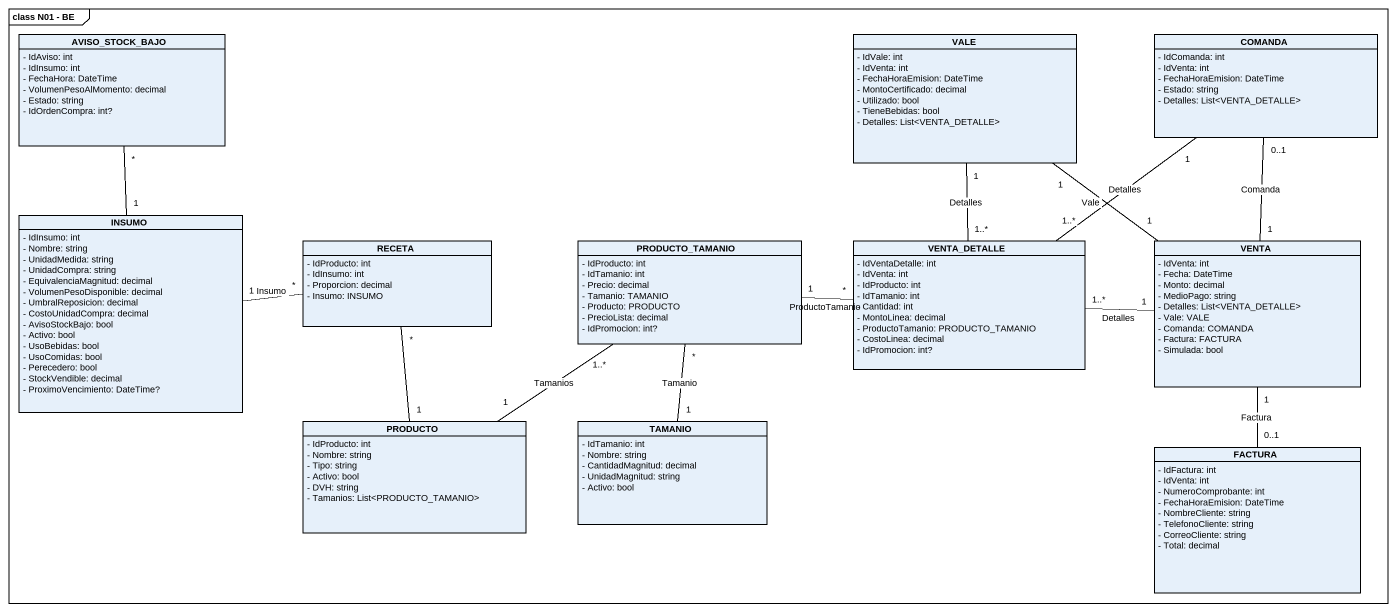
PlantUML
@startuml
mainframe class N01 - BE
hide circle
hide empty members
skinparam classAttributeIconSize 0
class AVISO_STOCK_BAJO {
  - IdAviso: int
  - IdInsumo: int
  - FechaHora: DateTime
  - VolumenPesoAlMomento: decimal
  - Estado: string
  - IdOrdenCompra: int?
}
class VALE {
  - IdVale: int
  - IdVenta: int
  - FechaHoraEmision: DateTime
  - MontoCertificado: decimal
  - Utilizado: bool
  - TieneBebidas: bool
  - Detalles: List<VENTA_DETALLE>
}
class COMANDA {
  - IdComanda: int
  - IdVenta: int
  - FechaHoraEmision: DateTime
  - Estado: string
  - Detalles: List<VENTA_DETALLE>
}
class INSUMO {
  - IdInsumo: int
  - Nombre: string
  - UnidadMedida: string
  - UnidadCompra: string
  - EquivalenciaMagnitud: decimal
  - VolumenPesoDisponible: decimal
  - UmbralReposicion: decimal
  - CostoUnidadCompra: decimal
  - AvisoStockBajo: bool
  - Activo: bool
  - UsoBebidas: bool
  - UsoComidas: bool
  - Perecedero: bool
  - StockVendible: decimal
  - ProximoVencimiento: DateTime?
}
class RECETA {
  - IdProducto: int
  - IdInsumo: int
  - Proporcion: decimal
  - Insumo: INSUMO
}
class PRODUCTO_TAMANIO {
  - IdProducto: int
  - IdTamanio: int
  - Precio: decimal
  - Tamanio: TAMANIO
  - Producto: PRODUCTO
  - PrecioLista: decimal
  - IdPromocion: int?
}
class VENTA_DETALLE {
  - IdVentaDetalle: int
  - IdVenta: int
  - IdProducto: int
  - IdTamanio: int
  - Cantidad: int
  - MontoLinea: decimal
  - ProductoTamanio: PRODUCTO_TAMANIO
  - CostoLinea: decimal
  - IdPromocion: int?
}
class VENTA {
  - IdVenta: int
  - Fecha: DateTime
  - Monto: decimal
  - MedioPago: string
  - Detalles: List<VENTA_DETALLE>
  - Vale: VALE
  - Comanda: COMANDA
  - Factura: FACTURA
  - Simulada: bool
}
class PRODUCTO {
  - IdProducto: int
  - Nombre: string
  - Tipo: string
  - Activo: bool
  - DVH: string
  - Tamanios: List<PRODUCTO_TAMANIO>
}
class TAMANIO {
  - IdTamanio: int
  - Nombre: string
  - CantidadMagnitud: decimal
  - UnidadMagnitud: string
  - Activo: bool
}
class FACTURA {
  - IdFactura: int
  - IdVenta: int
  - NumeroComprobante: int
  - FechaHoraEmision: DateTime
  - NombreCliente: string
  - TelefonoCliente: string
  - CorreoCliente: string
  - Total: decimal
}
VALE "1" -- "1..*" VENTA_DETALLE : Detalles
COMANDA "1" -- "1..*" VENTA_DETALLE : Detalles
INSUMO "1" -up- "*" AVISO_STOCK_BAJO
RECETA "*" -left- "1" INSUMO : Insumo
PRODUCTO_TAMANIO "*" -- "1" TAMANIO : Tamanio
VENTA_DETALLE "*" -left- "1" PRODUCTO_TAMANIO : ProductoTamanio
VENTA "1" -up- "1" VALE : Vale
VENTA "1" -up- "0..1" COMANDA : Comanda
VENTA "1" -left- "1..*" VENTA_DETALLE : Detalles
VENTA "1" -- "0..1" FACTURA : Factura
PRODUCTO "1" -up- "*" RECETA
PRODUCTO "1" -up- "1..*" PRODUCTO_TAMANIO : Tamanios
@enduml
